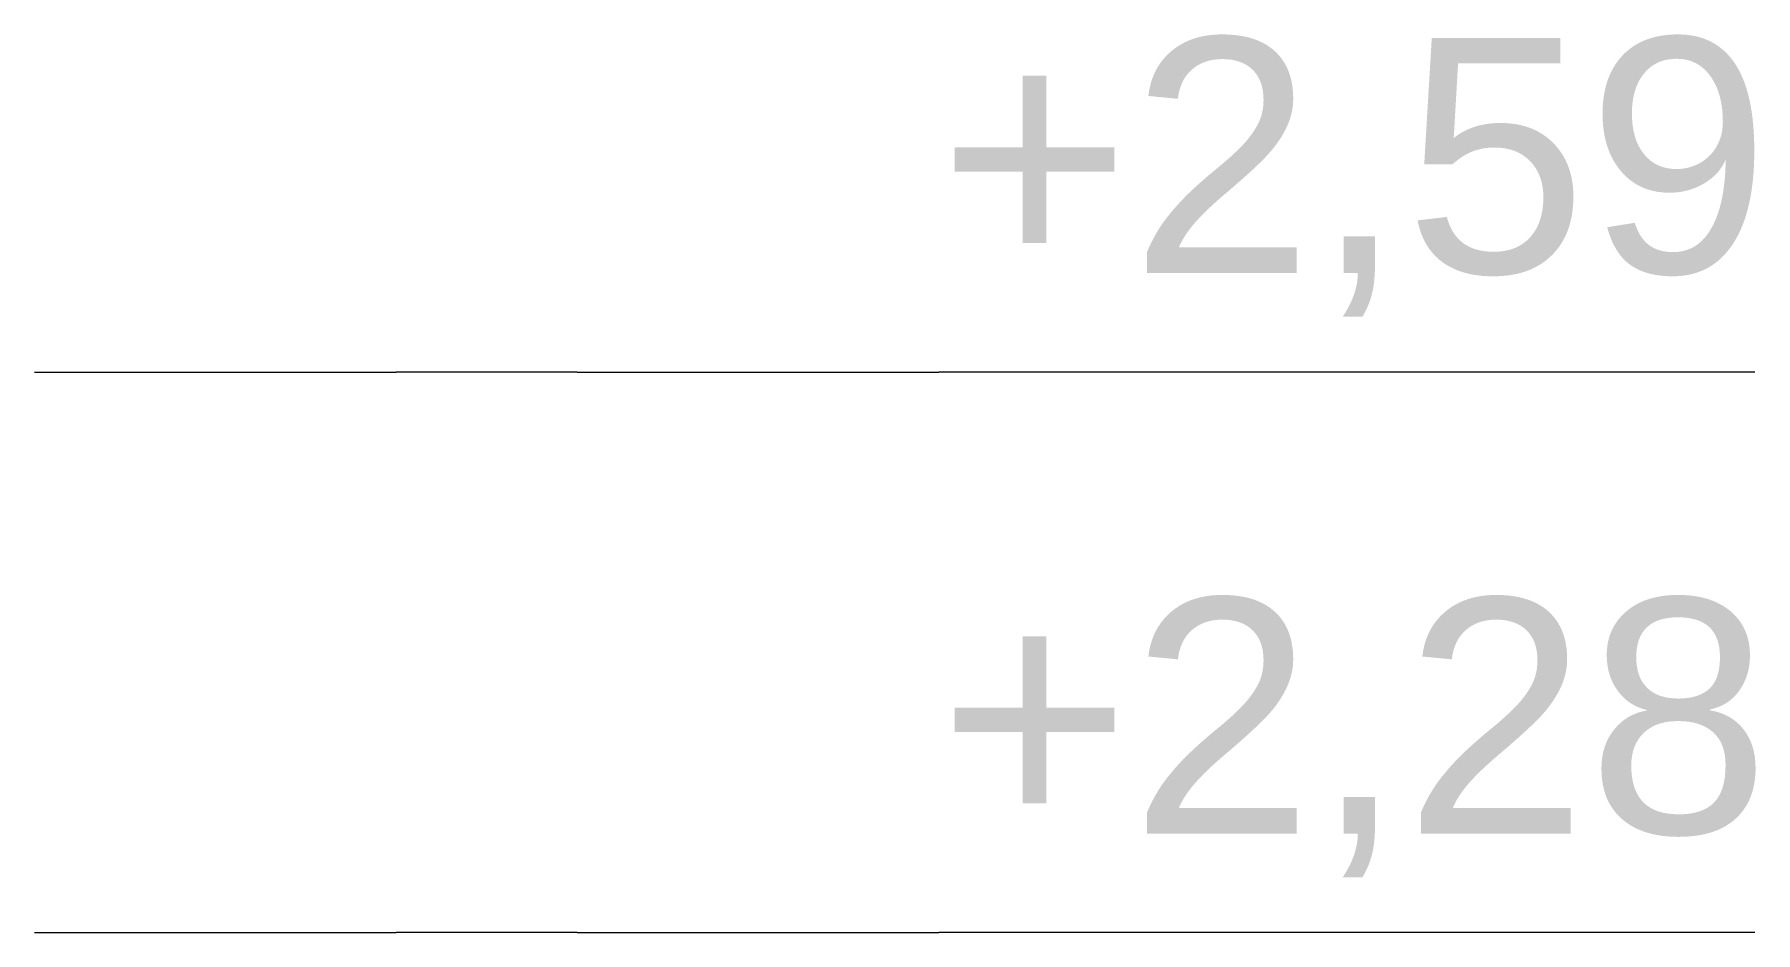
# Model space of a CAD drawing. Header units: millimetres. Extents: x -71878 to 121433, y -67383 to 83273.
# Drawn here: x 13635 to 14587, y -41184 to -40688 of the extents above; entities that cross this region are included whole.
import ezdxf

# ---------------------------------------------------------------- set-up
doc = ezdxf.new("R2010")
doc.units = ezdxf.units.MM
doc.header["$MEASUREMENT"] = 0
doc.layers.add('0_Pluma_Nº__1', color=7, linetype='Continuous', lineweight=0)
doc.layers.add('0_Pluma_Nº__23', color=7, linetype='Continuous', lineweight=5, true_color=0x646464)
doc.styles.add('Estilo_Generado_1', font='swiss.ttf')

# ---------------------------------------------------------------- blocks, each defined once
blk = doc.blocks.new('E-01 ELEVACION FRONTAL_STORY_MARKER')
at = {"layer": '0_Pluma_Nº__23', "linetype": 'Continuous'}
for p, q in [((-4510.32, 2590), (-4410.32, 2590)), ((-4410.32, 2590), (-4310.32, 2590)), ((-4210.32, 2590), (-4310.32, 2590)), ((-4210.32, 2590), (-4010.32, 2590)), ((-3559.21, 2590), (-4010.32, 2590)), ((-4510.32, 2280), (-4410.32, 2280)), ((-4410.32, 2280), (-4310.32, 2280)), ((-4210.32, 2280), (-4310.32, 2280)), ((-4210.32, 2280), (-4010.32, 2280)), ((-3559.21, 2280), (-4010.32, 2280))]:
    blk.add_line(p, q, dxfattribs=at)
at = {"layer": '0_Pluma_Nº__1', "char_height": 130, "attachment_point": 1, "style": 'Estilo_Generado_1'}
for s, insert in [('\\A1;{\\fArial|b0|i0|c0|p34;+2,59}', (-4010.33, 2774.79)), ('\\A1;{\\fArial|b0|i0|c0|p34;+2,28}', (-4010.33, 2464.79))]:
    blk.add_mtext(s, dxfattribs=dict(at, insert=insert))

msp = doc.modelspace()

# ---------------------------------------------------------------- block references
at = {"linetype": 'Continuous', "lineweight": 0}
msp.add_blockref('E-01 ELEVACION FRONTAL_STORY_MARKER', (18145.784, -43464.226), dxfattribs=at)

doc.saveas('drawing.dxf')
